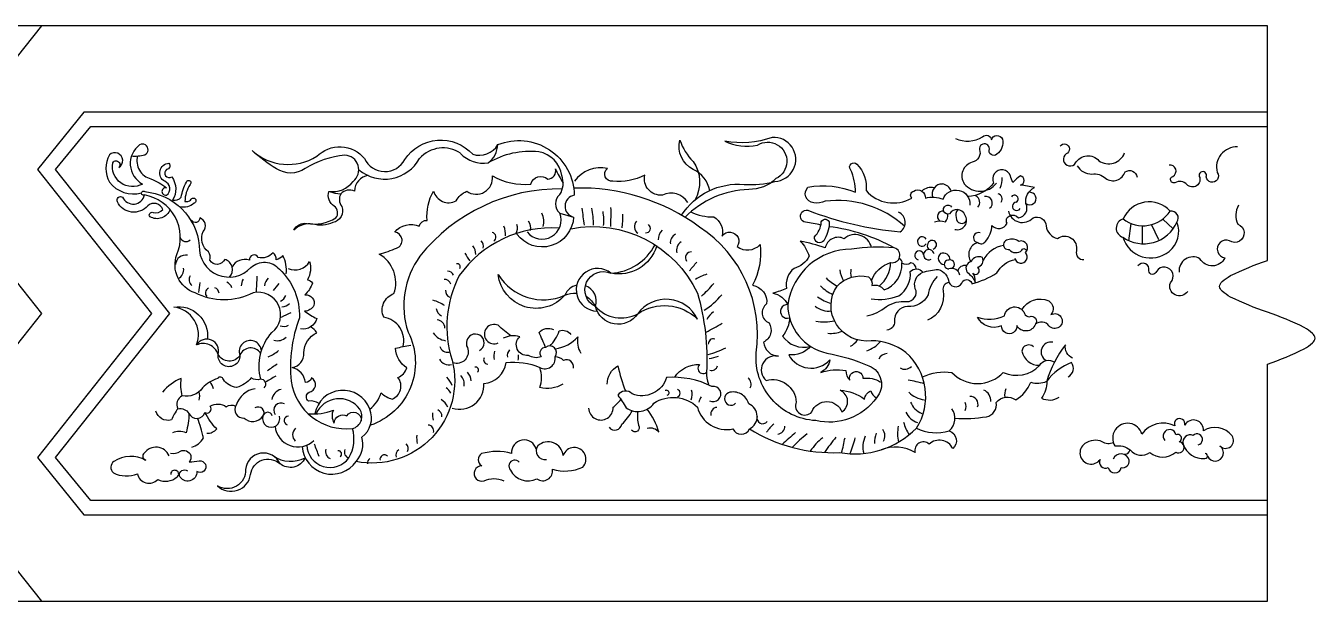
# Model space of a CAD drawing. Extents: x -66030 to 95157, y -13132 to 45879.
# Drawn here: x -55925 to -55029, y 4673 to 5073 of the extents above; entities that cross this region are included whole.
import ezdxf

# ---------------------------------------------------------------- set-up
doc = ezdxf.new("R2010")
doc.units = 0
doc.header["$LTSCALE"] = 100
doc.header["$MEASUREMENT"] = 0
doc.layers.add('3', color=11, linetype='CONTINUOUS')
doc.layers.add('4', color=121, linetype='CONTINUOUS')

# ---------------------------------------------------------------- blocks, each defined once
blk = doc.blocks.new('A$C792773B4')
at = {"layer": '3'}
for p, q in [((1605.03, 270.46), (1614.64, 267.72)), ((2000.48, 251.17), (2001.94, 263.18)), ((2009.97, 249.37), (2009.85, 261.43)), ((2021.25, 251.9), (2016.11, 262.41)), ((2031.14, 259.52), (2024.06, 266.22))]:
    blk.add_line(p, q, dxfattribs=at)
for points in [[(1245.13, 0.65), (1165.85, 100.65), (1245.13, 200.65), (1165.85, 300.65), (1245.13, 400.65)], [(2096.62, 340.65), (1274.35, 340.65), (1242.06, 300.65), (1321.35, 200.65), (1242.06, 100.65), (1274.35, 60.65), (2096.62, 60.65)], [(2096.62, 70.65), (1279.22, 70.65), (1254.76, 100.65), (1334.05, 200.65), (1254.76, 300.65), (1279.22, 330.65), (2096.62, 330.65)]]:
    blk.add_lwpolyline(points, dxfattribs=at)
for points in [[(2096.62, 0.65), (2096.62, 165.52, 0.033865), (2122.2, 176.1, 0.043189), (2128.03, 180.23, 0.176583), (2129.87, 183.52, 0.176583), (2128.03, 186.82, 0.043189), (2122.2, 190.95, 0.033865), (2096.62, 201.52, -0.033865), (2071.04, 212.1, -0.043189), (2065.2, 216.23, -0.176583), (2063.36, 219.52, -0.176583), (2065.2, 222.82, -0.043189), (2071.04, 226.95, -0.033865), (2096.62, 237.52), (2096.62, 400.65)], [(1689.69, 268.92, -0.279661), (1733.13, 290.37, 0.078961), (1754.46, 292.45, 1.011695), (1752.56, 323.04, -0.139743), (1719.64, 320.49, 0.170967), (1742.36, 317.71, -1.063706), (1755.16, 294.4, -0.202834), (1736.32, 286.9, 0.192022), (1692.06, 267.52)], [(1879.96, 322.38, 0.254172), (1898.79, 323.49, -0.651186), (1904.88, 321.28, -0.720379), (1912.64, 321.83, -0.2838), (1908.76, 311.31, -0.77704), (1903.51, 315, 1.087706), (1896.58, 314.63, -0.471056), (1891.59, 305.78, 0.508513), (1886.05, 290.84, 0.488388), (1908.37, 291.3, 0.488388)], [(1307.49, 310.15, 0.083889), (1316.74, 310.98, 1.042471), (1313.13, 317.87, 0.548744), (1315.1, 290.65, -0.637779), (1294.43, 305.41, -1.120327), (1298.69, 302.13, 1.103578), (1292.13, 310.98, 0.265548), (1292.13, 291.96, 0.300606), (1314.4, 284.44, 0.300606)], [(1472, 296.49, 0.381417), (1462.41, 285.7, 0.313458), (1452.9, 283.85, 0.306334), (1453.64, 275.01, -0.458056), (1447.39, 263.88, -0.18281), (1433.52, 262.83, 0.225278), (1420.21, 258.66, -0.306728), (1429.25, 263.28, 0.18467), (1449.43, 267.06, 0.425906), (1448.38, 275.26, -0.348502), (1444.6, 285.55, 0.276852), (1461.42, 292.48, 0.702836), (1455.64, 310.69, 0.110979), (1428.09, 301.48, -0.314383), (1408.23, 301.31, -0.056721), (1391.2, 313.92, 0.334619), (1436.19, 309.92, -0.442565), (1469.38, 308.28, 0.623435), (1497.4, 307.76, -0.488869), (1544.51, 311.38, 0.352812), (1562.02, 318.02, -0.528062), (1615.1, 282.81, 0.822781), (1614.64, 267.72, -0.70823), (1575.16, 255.85)], [(1709.32, 286.16, 0.232129), (1697.79, 300.79, -0.362355), (1688.52, 321.06, 0.112915), (1697.63, 306.28, -0.294978), (1698.82, 279.41)], [(1952.61, 316.86, -1.387668), (1956.81, 311.62, 1.196131), (1963.44, 305.33, -0.515907), (1979.58, 306.87, 0.486481), (1997.4, 312.25, 0.486481)], [(2075.98, 316.48, 0.500952), (2061.73, 298.77, -1.309352), (2054.11, 295.62, 1.434903), (2049.3, 295.96, -0.868833), (2040.78, 290.34, 0.330834), (2032.42, 291.55, -1.030123), (2031.05, 295.96, 0.826202), (2028.31, 303.86, 0.826202)], [(1311.7, 310.14, 0.423061), (1321.01, 294.26, -0.062564), (1331.84, 288.03, 1.247012), (1331.81, 282.89, 0.587723), (1330.52, 292.52, -0.751116), (1333.48, 305.08, -0.641598), (1331.84, 300.82, 0.96749), (1335.45, 295.57, -0.299752), (1336.05, 279.48, 0.268982), (1342.01, 281.47, -0.086112), (1345.62, 291.96, -1.357432), (1348.24, 290.32, 0.147017), (1344.59, 278.58, 0.268644), (1348.57, 279.5, -1.737983), (1350.91, 277.27, -0.236257), (1341.08, 274.82)], [(1844.59, 261.28, 0.219654), (1789.36, 278.69, -0.16386), (1781.46, 277.68, -0.642605), (1777.41, 288.4, -0.150912), (1810.49, 284.9, 0.110939), (1807.08, 300.67, -1), (1811.39, 304.39, -0.241564), (1817.8, 286.04, 0.355381), (1849.57, 280.84, -0.564414), (1850.92, 285.72, -0.618024), (1859.06, 280.84, -0.168527), (1871.28, 280.02, -0.883532), (1890, 275.95)], [(1496.23, 177.64, 0.438621), (1482.67, 198.09, -0.436544), (1489.81, 214.46, 0.357178), (1479.63, 241.89, 0.0374), (1491.64, 246.16, 0.800982), (1490.35, 257.18, -0.340935), (1507.44, 261.32, -0.406598), (1512.9, 265.32, -0.154052), (1517.36, 285.76, 0.487375), (1532.96, 278.96, -0.169109), (1540.36, 285.61, 0.646695), (1558.25, 296.25, 0.155048), (1584.87, 290.63, -0.542728), (1596.74, 294.13, 0.483274), (1602.02, 301.12, 0.026941), (1607.36, 291.27)], [(1693.94, 277.75, 0.384638), (1676.29, 282.95, -0.513465), (1664.08, 296.89, -0.151031), (1641.83, 292.65, -0.779159), (1638.22, 301.34, 0.295678), (1615.16, 292.67)], [(1897.06, 256.7, 1.094593), (1895.43, 249.92, 0.441471), (1900.86, 250.73, 0.178222), (1905.24, 261.89, 0.544581), (1915.78, 263.39, -0.444771), (1917.28, 268.28, -0.389654), (1923.65, 267.16, 0.527154), (1928.85, 277.04, -0.320568), (1934.79, 288.22, 0.034594), (1925.01, 289.97, 0.834421), (1925.01, 296.25, 0.062254), (1919.77, 291.71, -0.040898), (1918.16, 296.33, 1.059165), (1906.47, 291.36, -0.222468), (1888.55, 281.97)], [(1964.54, 303.35, 0.277143), (1974.75, 297.6, -0.244539), (1984.22, 294.63, 0.514343), (1997.77, 299.08, -0.555895), (2006.12, 295.37)], [(1606.81, 287.26, 0.232054), (1507.9, 240.5, 0.244604), (1499.67, 187.68, -0.456379), (1473.43, 122.92)], [(1821.57, 223.44, -0.237594), (1834.91, 236.06, 0.98119), (1837.44, 246.23, 0.060063), (1807.7, 245.31, 0.375091), (1763.41, 206.82, 0.35314), (1790.56, 173.17, -0.053974), (1819.83, 164.29, -0.518529), (1825.04, 142.08, -0.306744), (1782.84, 126.21, -0.420181), (1741.49, 173.22, 0.290335), (1702.18, 260.77, 0.166383), (1615.24, 287.82)], [(1334.23, 272.97, -0.478464), (1320.37, 267.93, -0.870347), (1322.46, 270.8, 0.296748), (1329.21, 272.94, 0.524925), (1318.71, 275.56, -0.546333), (1297.71, 278.19, -0.809045), (1301.32, 281.47, 0.72706), (1316.45, 283.05, 0.72706)], [(1397.41, 154.95, -0.258006), (1405.07, 187.53, 0.805531), (1391.95, 215, -0.23995), (1351.62, 214.99, -0.42408), (1338.99, 241.63, 0.485777), (1316.45, 283.05, -1.896937), (1316.7, 285.34, -0.362539), (1354.55, 247.61, 0.701696), (1390.44, 232.66, -0.424292), (1410.19, 231.47, -0.21855), (1424.13, 197.74, 0.112695), (1418.38, 153.61, 0.404189), (1461.01, 120.7)], [(1696.03, 271.23, 0.122282), (1712.1, 267.85, -0.319567), (1717.88, 254.46, -1.016782), (1728.2, 247.15, 0.371839), (1744.24, 248.55, -0.149138), (1738.92, 220.24, -0.407743), (1748.75, 207.31, 0.599677), (1750.44, 194.19, -0.438451), (1746.53, 180.72, 0.370137), (1756.96, 170.95, 0.787802), (1748.47, 154.14, -0.474382), (1769.33, 139.12, 0.860507), (1780.21, 132.3, -0.694042), (1800.95, 132.24, 0.620426), (1799.76, 147.28, -0.151516), (1816.66, 141.08, -0.226238), (1821.05, 146.99, 0.22409), (1825.04, 142.08)], [(1786.42, 262.15, 0.006695), (1775.74, 264.03, -1.026448), (1777.41, 272.42, 0.069582), (1841.59, 257.44, 0.589885), (1840.4, 271.08)], [(1865.31, 264.29, -0.215216), (1872.9, 264.29, 0.220355), (1874.67, 269.74, 0.220355)], [(1879.42, 259.14, 0.71189), (1886.47, 269.17, 0.614296), (1875.89, 269.99, -2.116102), (1877.25, 274.6)], [(1916.67, 271.87, 0.607655), (1933.84, 267.15, -0.539199), (1942.87, 261.51, 0.320461), (1950.77, 252.86, -0.691317), (1963.94, 244.21, 0.524666), (1969.2, 238.2)], [(2076.64, 275.91, 0.249839), (2076.01, 262.64, -1.168121), (2070.32, 251.26, 1.112031), (2067.16, 239.25, -0.603236), (2049.82, 238.65, 0.621208), (2035.36, 229.39, 0.621208)], [(1375.5, 225.95, 0.562571), (1372.25, 238.29, -0.618028), (1361.96, 237.68, 0.220041), (1360.95, 243.45, -0.345597), (1357.3, 257.71, 0.567132), (1354.87, 267.12, -0.812158), (1349.16, 265.55)], [(1604.65, 259.96, 0.261974), (1535.23, 226.97, 0.200766), (1530.23, 168.15, -0.55218), (1463.5, 97.78)], [(1612.65, 259.58, -0.344), (1700.64, 214.7, -0.084432), (1707.05, 159.81, 0.13399), (1708.43, 151.58, 0.13399)], [(1821.55, 246.63, 0.557752), (1802.55, 252.66, 0.488775), (1789.33, 246.21, 0.035831), (1772.12, 250.93, -0.118748), (1778.22, 240.5, -0.217032), (1767.78, 231.99, 0.273038), (1762.5, 218.14, -0.041577), (1753.08, 214.75, -0.240577), (1763.41, 206.82, 1.232047), (1764.67, 197.58, -0.169606), (1759.82, 185, 0.323016), (1779.2, 177.87, -0.254155), (1764.09, 171.98, 0.516737), (1792.64, 168.33, -0.228748), (1786.42, 159.75, -0.117438), (1803.85, 161.04, 0.251892), (1806.6, 154.38, -1.179947), (1815.65, 155.6, -0.187896), (1827.85, 152.95)], [(1921.16, 239.16, 1.351068), (1928.48, 242.96, 0.830623), (1923.99, 250.8, 0.232732), (1916.27, 251.91, 1.013147), (1917.36, 245.13, 0.440898), (1926.04, 244.58, -1.386919), (1928.48, 242.96)], [(1415, 228.18, 0.145678), (1412.69, 240.93, -0.165263), (1407.95, 237.98, 0.255243), (1405.83, 242.82, -0.295909), (1395.5, 239.67, 0.802136), (1389.34, 237.78, 0.348748), (1377.33, 233.08, 0.348748)], [(1672.36, 247.6, -0.382325), (1640.54, 228.63, 1.400913), (1630.95, 202.35)], [(1629.8, 205.5, -0.994092), (1640.54, 228.63, 0.262686), (1671.2, 248.36, 0.262686)], [(1416.38, 231.95, 0.380368), (1431.21, 236.83, -0.201728), (1429.71, 224.13, -0.162888), (1433.28, 221.79, -0.106692), (1427.99, 213.63, -0.535768), (1434.21, 206.16, -0.231458), (1427.75, 202.19, 0.046079), (1436.22, 197.16, -0.377481), (1424.92, 189.91)], [(1736.79, 120.48, 0.15296), (1799.47, 104.02, 0.248143), (1852.8, 120.92, 0.370271), (1845.48, 173.61, 0.162442), (1821.43, 181.76, -0.647616), (1797.64, 219.76, -0.270643), (1819.44, 226.05, -0.302861), (1821.89, 220.08, -0.33245), (1830.3, 217.1, 0.331302), (1842.78, 235.54, 0.384624), (1840.88, 238.8)], [(1818.41, 198.96, 0.121799), (1831.93, 205.44, -0.174943), (1846.04, 208.96, 0.572936), (1852.01, 217.91, -0.387567), (1857.17, 229.3, -0.072745), (1868.02, 231.2, -0.314896), (1875.35, 222.25, 0.690657), (1885.12, 223.07, -0.63467), (1891.36, 221.17, 0.07029), (1908.67, 228.84, -0.225408), (1921.46, 238.17)], [(1852.59, 231.6, 0.370783), (1849.02, 235.81, -0.302607), (1842.78, 235.54)], [(2041.32, 216.04, -0.903839), (2029.28, 222.06, 1.135803), (2019.5, 229.95, -0.873498), (2014.23, 230.33, 0.854273), (2006.71, 233.71)], [(1616.78, 220.27, 0.251627), (1608.57, 213.37, -0.654608), (1562.28, 227.68, 0.377116), (1608.57, 213.37, -0.128734), (1616.64, 214.72)], [(1821.34, 210.86, 0.138439), (1840.61, 213.03, 0.284026), (1848.48, 229.85, -0.462815), (1857.17, 229.3)], [(1867.21, 226.32, 0.159747), (1860.96, 213.57, -0.30428), (1846.63, 205.54, 0.42128), (1837.63, 195.13, -0.396754), (1832.16, 189.08)], [(1623.28, 212.61, -0.152629), (1629.8, 205.5, 0.349481), (1659.15, 200.49, -0.357012), (1700.75, 196.73, 0.571216), (1659.15, 200.49, -0.652192), (1629.8, 205.5, 0.413028), (1622.81, 219.88, 0.413028)], [(1875.35, 222.25, 0.422954), (1871.28, 216.56, -0.362205), (1860.42, 195.94)], [(1926.09, 203.31, -0.392792), (1944.73, 209.36, -0.473197), (1946.31, 199.88, -2.157573), (1944.9, 192.09, 0.434596), (1935.45, 193.17, -0.666338), (1922.61, 192.36, -1.065057), (1911.94, 192.09, -0.398436), (1895.18, 198.14, 0.187324), (1913.97, 198.98, -0.764085), (1927.88, 200.73, 0.339473), (1931.39, 198.44, -0.763661), (1935.45, 193.17)], [(1397.68, 174.6, 1.154484), (1382.77, 171.56, -1.087335), (1367.68, 172.22, 0.882139), (1352.6, 178.77, 0.495918), (1336.79, 205.14, -0.499599), (1360.17, 182.82)], [(1437.75, 138.2, 0.167389), (1430.56, 139.78, -0.560496), (1430.8, 145.94, 0.711002), (1432.62, 155.82, -0.337279), (1428.26, 152.73, 0.320465), (1419.14, 163.06, 0.39477), (1427.1, 173.28, -0.272326), (1436.23, 187.31, 0.112601), (1431.94, 191.4, 0.112601)], [(1571.38, 185.01, -0.042364), (1562.24, 192.47, 1.563663), (1562.32, 180.18, 0.531534)], [(1595.17, 177.03, 0.010554), (1590.67, 187.49, -0.33219), (1600.64, 189.48)], [(1598.09, 177.95, 0.108328), (1604.63, 188.49, -0.366176), (1612.61, 186)], [(1397.2, 172.87, 0.620397), (1382.77, 171.56, -0.575094), (1367.68, 172.22, 0.4485), (1352.6, 178.77, 0.4485)], [(1530.28, 134.8, 0.521268), (1552.27, 152.1, 0.362316), (1567.73, 166.56, -0.130627), (1591.17, 163.07, 0.632322), (1601.73, 170.63, 0.92086), (1595.15, 177.02, 0.659735), (1592.16, 170.54, -0.233194), (1583.19, 171.54, -0.72434), (1577.2, 184.5, 0.176399), (1565.73, 183.5)], [(1549.18, 174.95, 1.02159), (1543.44, 185.59, 0.405696), (1540.8, 177.02, -0.65262), (1530.64, 166.42)], [(1601.95, 176.2, 0.183948), (1617.59, 184.5, 0.176267), (1619.59, 173.04)], [(1947.68, 180.65, 0.868803), (1943.06, 167.95, 0.868803)], [(1472.98, 134.16, 0.15643), (1480.94, 145.4, 0.111425), (1488.53, 141.13, 0.505416), (1492.6, 156.14, 0.229175), (1498.75, 162.9, -0.253054), (1491, 176.47, -0.025152), (1501.51, 178.54)], [(1614.6, 162.57, 0.606578), (1607.62, 168.05, 0.187548), (1601.73, 170.63, 0.187548)], [(1934.13, 177.58, 0.617725), (1926.12, 174.5, 0.364394), (1938.44, 164.64)], [(1961.24, 169.57, -0.325814), (1956.31, 178.81, 0.095645), (1943.37, 153.56, -0.178435), (1939.67, 141.86, 0.267974), (1951.99, 142.48)], [(1607.12, 151.61, -0.205652), (1591.17, 149.11, 0.174147), (1591.17, 163.07, 0.174147)], [(1637.95, 151.44, -0.262975), (1645.41, 164.32, 0.036065), (1650.67, 146.78, 0.036065)], [(1684.86, 156.42, -0.257926), (1702.21, 165.24, 1.002355), (1707.05, 159.81, 0.278511)], [(1857.11, 156.64, -0.136235), (1877.44, 159.72, 0.433716), (1913.18, 159.72, 0.325037), (1938.44, 164.64, -0.437347), (1948.63, 166.8)], [(1958.16, 156.64, 0.462686), (1960.62, 166.49, 0.145744), (1943.37, 153.56, 0.145744)], [(1342.66, 143.33, -0.088927), (1342.09, 155.51, 0.126119), (1328.97, 146.01, 0.126119)], [(1399.63, 148.99, 0.737811), (1397.03, 154.92, -0.224219), (1390.64, 155.83, -0.142942), (1380.47, 149.27, -0.239396), (1371.29, 154.84, 0.644913), (1367.35, 155.5, 0.130648), (1356.86, 148.95, -0.298042), (1342.76, 143.37, 0.442964), (1339.77, 134.49, -0.305659), (1347.36, 131.22, 0.687673), (1358.5, 131.9, 0.884987), (1362.11, 136.16, -0.301464), (1373.26, 135.83, -0.276063), (1379.86, 136.25)], [(1708.96, 140.05, 1.405238), (1710.76, 149.96, 0.13197), (1679.15, 156.15, -0.441141), (1655.36, 144.72, 0.496313), (1645.29, 143.8, -0.03512), (1651.24, 135.12, 0.419307), (1670.45, 138.32, -0.351141), (1700.65, 135.57, 0.404518), (1725.35, 120.48, 0.640371), (1736.79, 120.48, 0.643113), (1736.33, 137.86, 0.426774), (1722.18, 145.58, 1.20505), (1727.21, 138.26)], [(1879.55, 127.8, 0.055408), (1901.47, 128.93, 0.414301), (1908.25, 138.78, -0.411039), (1921.8, 140.63, 0.162298), (1932.28, 152.94, 0.186499), (1943.37, 153.56)], [(1393.44, 148.35, 0.28681), (1380.27, 136.98, 0.633251), (1385.66, 128.01, 0.451201), (1398.82, 129.21, 0.824695), (1393.22, 135.02, 0.824695)], [(1426.04, 108.14, 0.708074), (1463.5, 97.78, 0.265693), (1467.49, 114.72, 0.346118), (1472.98, 134.16, 0.774073), (1434.91, 130.83, 0.763415)], [(1339.77, 134.49, 0.073691), (1335.18, 126.62, -0.41407), (1324.35, 132.85)], [(1429.18, 109.08, 0.704497), (1458.52, 100.27, 0.203863), (1461.01, 120.7, 0.526135), (1466, 134.16, 0.582534), (1435.71, 130.87, 0.570917)], [(1625.07, 134.79, 1.005893), (1642.03, 135.47, 0.036946), (1647.55, 140.81, 0.036946)], [(1852.8, 120.92, 0.190051), (1875.59, 119.08, 0.382829), (1877.44, 134.47, 0.382829)], [(1347.36, 131.22, -0.07334), (1345.38, 117.81, 0.181973), (1335.87, 117.81, 0.181973)], [(1349.32, 107.65, 0.188508), (1357.52, 114.2, 0.044182), (1353.25, 127.97, 0.044182)], [(1359.81, 117.48, 0.253061), (1366.7, 120.43, -0.08088), (1358.5, 131.9)], [(1405.19, 129.57, 0.806304), (1398.82, 129.21, 1.347032), (1410.19, 129.21)], [(1430.29, 130.88, 0.109072), (1447.76, 133.52, 0.272961), (1448.29, 124.52, -0.5382), (1457.16, 129.45, -0.80871), (1467.04, 126.12)], [(1639.31, 121.62, 0.663616), (1648.12, 123.65, 0.074048), (1655.43, 133.05, 0.074048)], [(1659.26, 132.5, 0.096936), (1659.65, 122.98, -0.999819), (1654.9, 119.59)], [(1665.76, 120.94, -0.302634), (1673.89, 118.23, 0.084905), (1665.8, 134.16, 0.084905)], [(2055.07, 101.49, 1.313692), (2063.67, 108.56, 0.921177), (2072.11, 115.63, 0.389029), (2052.27, 119.1, 0.799393), (2039.21, 123.1, 1.364567), (2032.26, 122.68, 0.365676), (2009.49, 116.78, 1.155164), (1990.72, 108.56, -0.216513), (2001.26, 105.82, 0.397277), (2014.97, 104.13, 0.369828), (2032.93, 104.26, 1.206605), (2035.42, 111.51, 1.000154), (2033.1, 116.36, 1.342164), (2025.51, 112.35, 1.342164)], [(1875.59, 119.08, -0.58304), (1878.06, 106.76, 0.505137), (1861.6, 109.83, 0.757014), (1851.92, 103.99, 0.238778), (1828.23, 105.86)], [(2048.49, 109.4, 1.331569), (2045.12, 115.93, 0.650152), (2038.21, 109.86, 0.35808), (2053.13, 99.92, 1.091308), (2053.34, 103.29)], [(1333.58, 101.75, 0.579877), (1316.29, 103.57, 0.656758), (1317.51, 98.8, 0.261381), (1295.21, 97.82, 0.489347), (1294.88, 89.95, 0.226628), (1311.6, 89.29, 0.625619), (1325.71, 85.36, 0.305798), (1339.15, 87, 0.738908), (1337.84, 91.59, 0.531608), (1334.81, 88.75)], [(1588.7, 106.27, 0.913573), (1571.49, 103.32, 0.14427), (1550.72, 103.23, 0.566687), (1550.8, 94.78, 1.175618), (1552.5, 84.34, -0.235939), (1566.06, 84.34)], [(1576.91, 97.22, 1.033109), (1570.81, 91.8, 0.414051), (1589.12, 85.7, 0.67236), (1599.97, 92.47, 0.187718), (1620.99, 93.83, 1.251281), (1607.43, 101.96, 0.608336), (1589.8, 108.74, 0.697498), (1595.9, 99.25)], [(1989.68, 110.78, -0.263384), (1981.97, 111.5, 0.261141), (1969.83, 110.17, 1.194076), (1980.56, 99.25, 0.77256), (1986.08, 93.6, 0.830191), (1995.15, 93.6, 0.531524), (2000.63, 98.66, 0.706627), (1989.43, 99.41)], [(1334.52, 103.65, 0.243545), (1341.41, 104.97, -0.45363), (1348.63, 102.02, -0.205364), (1347.64, 97.43, 0.004641), (1354.55, 98.16, -1.463551), (1352.89, 90.87, -0.833055), (1340.75, 87.92, -0.667827), (1346.33, 91.2)], [(1406.1, 101.6, 0.27048), (1428.1, 100.27, -0.498175), (1410.64, 96.28, 0.768606), (1386.71, 92.3, -0.606028), (1367.26, 80.83, 0.612234), (1390.17, 88.76, -0.59682), (1410.43, 96.34)]]:
    blk.add_lwpolyline(points, format="xyb", dxfattribs=at)
for points in [[(1996.32, 253.65, 0.537206), (2028.33, 243.78, 0.328851), (2033.82, 264.23, 0.664642), (2029.13, 271.81, 0.546009), (1996.47, 266.36, 0.753267)], [(1788.38, 251.15, -0.753095), (1781.9, 253.93, 0.190716), (1786.68, 264.26, -0.866735), (1792.24, 263.33, -0.1294)], [(1893.53, 222.52, 0.219747), (1891.9, 228.76, 1.184136), (1895.16, 232.83, 0.498105), (1898.69, 239.61, 0.421072), (1890.82, 236.63, 0.532032), (1888.1, 229.3, -0.126609)]]:
    blk.add_lwpolyline(points, format="xyb", close=True, dxfattribs=at)
for centre, radius, start, end in [((1523.89, 294.24), 21.51, 55.57487, 138.96712), ((1544.27, 319.24), 17.79, 308.62277, 356.05902), ((1483.35, 321.92), 27.85, 229.87216, 330.86227), ((1551.85, 326.52), 21.47, 222.62276, 279.45605), ((1584.37, 256.55), 56.75, 83.9075, 120.71685), ((1587.07, 293.74), 19.54, 8.211, 80.20704), ((1592.46, 291.27), 14.9, 327.51151, 20.66974), ((1863.21, 277.88), 10.37, 79.09198, 130.28364), ((1870.6, 283.71), 6.96, 87.9419, 198.47556), ((1869.64, 282.9), 7.86, 22.00054, 81.14094), ((1893.73, 294.97), 18.71, 337.69935, 0.72045), ((1454.2, 311.38), 27.56, 249.60358, 267.29201), ((1610.51, 276.86), 8.43, 130.57759, 229.42241), ((1891.66, 277.94), 5.14, 318.84627, 60.72926), ((1901.04, 277.52), 4.51, 304.05823, 102.82241), ((1908.72, 280.25), 3.67, 324.6366, 77.09347), ((1920.9, 280.31), 2.59, 299.48106, 144.52508), ((1922.38, 275.15), 2.91, 94.01729, 326.52354), ((1931.54, 280.53), 4.4, 232.36794, 99.1834), ((1592.66, 265.65), 13.28, 218.56346, 21.25508), ((1581.64, 264.41), 12.34, 344.90112, 28.52594), ((1322.94, 224.99), 301.52, 7.05022, 9.32224), ((1567.03, 261.94), 61.47, 0.182, 11.14907), ((1594.22, 265.14), 41.39, 355.30493, 8.89538), ((1439.34, 270.17), 201.31, 357.4263, 1.17112), ((1603.26, 267.2), 45.65, 351.31987, 3.15765), ((1870.96, 268.2), 3.6, 76.7818, 239.03176), ((1885.92, 269.18), 5.75, 140.6273, 199.37853), ((2010.27, 284.25), 22.6, 232.34615, 326.58585), ((1549.83, 255.22), 17.5, 357.91972, 20.27077), ((1568.63, 259.82), 7, 327.81162, 22.65576), ((1578.1, 260.58), 6.75, 340.61032, 38.32466), ((1662.4, 261.11), 5.59, 137.5316, 236.7263), ((1664.91, 259.89), 3.11, 264.55346, 54.31348), ((1776.24, 135.1), 126.87, 61.15594, 82.85819), ((1884.29, 267.04), 3.79, 176.448, 334.01392), ((2010.75, 274.26), 25.16, 235.00134, 336.492), ((1345.27, 254.94), 4.27, 200.30091, 312.73289), ((1547.01, 247.51), 4.96, 342.7317, 46.77115), ((1557.26, 253.62), 3.44, 305.9599, 78.5829), ((1681.5, 252.4), 8.11, 130.58004, 183.72973), ((1688.28, 249.94), 6.48, 116.56894, 187.88769), ((1856.78, 250.69), 3.28, 30.51251, 331.45089), ((1864.22, 247.75), 3.89, 114.76299, 223.87433), ((1863.75, 248.45), 3.06, 281.93603, 112.33724), ((1571.79, 260.01), 37.02, 208.08695, 217.98992), ((1538.29, 242.04), 8.38, 358.023, 41.9638), ((1692.96, 244.73), 6.82, 122.89274, 197.12053), ((1696.21, 239.52), 3.93, 83.737, 218.12672), ((1854.7, 241.05), 3.06, 7.42528, 257.32342), ((1861.22, 241.44), 3.49, 134.06834, 303.28242), ((1861.42, 241.37), 3.68, 10.61399, 135.54877), ((1872.19, 238.95), 4.22, 127.02917, 268.62721), ((1871.46, 237.85), 4.82, 0.12039, 112.0793), ((1897.67, 241.69), 8.52, 105.25198, 216.46092), ((1916.51, 228.76), 19.46, 99.26327, 153.14014), ((1345.05, 234.33), 6.94, 79.26596, 176.15864), ((1533.9, 233.2), 1.99, 317.73361, 109.67613), ((1624.89, 294.78), 95.27, 317.45133, 322.19889), ((1813.06, 236.61), 21.86, 309.77132, 358.55701), ((1875.09, 234.73), 2.99, 84.98905, 275.01095), ((1876.28, 234.88), 2.98, 288.85513, 108.33989), ((1886.51, 229.01), 5.04, 79.50056, 167.30702), ((1336.9, 231.08), 6.86, 296.41363, 9.67831), ((1353.07, 224.24), 5.62, 151.77992, 227.96249), ((1394.3, 219.66), 10.54, 152.51852, 179.39395), ((1263.29, 227.5), 131.47, 354.60183, 359.6046), ((1407.61, 219.31), 7.74, 131.45951, 174.95861), ((1525, 219.99), 4.38, 15.2127, 94.38215), ((1527.48, 226.22), 3.77, 16.53477, 96.11451), ((1718.46, 192.22), 37.46, 107.48733, 120.92983), ((1815.21, 251.12), 35.95, 225.5702, 240.75186), ((1818.62, 233.31), 19.24, 187.04618, 211.01738), ((1823.9, 228.84), 16.81, 170.82557, 190.55178), ((1877.25, 226.25), 5.81, 11.45981, 109.07794), ((1770.76, 164.4), 419.8, 172.09451, 173.03444), ((1362.9, 214.8), 4.02, 119.85177, 217.51622), ((1363.79, 214.31), 4.55, 5.23374, 69.93424), ((1371.13, 216.52), 6.45, 18.68191, 66.76866), ((1525.66, 124.06), 151.34, 139.89595, 142.29323), ((1530.31, 216.33), 4.6, 173.55682, 249.33072), ((1649.48, 274.91), 82.31, 310.95685, 319.44206), ((1803.41, 234.98), 22.81, 221.21176, 247.49636), ((1407.55, 216.03), 7.64, 297.44172, 338.54227), ((1412.02, 212.73), 7.39, 270.03603, 316.03674), ((1509.35, 183.12), 27.79, 55.80981, 74.18087), ((1673.35, 251.64), 58.36, 303.3431, 319.38579), ((1801.46, 236.7), 30.01, 234.80213, 254.60481), ((1447.46, 127.08), 79.55, 111.55748, 116.96585), ((1525.49, 205.03), 6.46, 187.1018, 245.69739), ((1719.18, 190.84), 13.22, 123.75663, 154.38304), ((1792.14, 217.81), 15.49, 231.29264, 275.91117), ((1413.31, 198.21), 6.55, 247.4645, 298.55767), ((1519.45, 190.41), 5.79, 1.50207, 85.7355), ((1504.85, 565.95), 428.73, 298.0807, 299.77581), ((1788.92, 235.14), 40.27, 261.57916, 279.96638), ((1793.56, 206.82), 19.99, 263.71725, 292.19877), ((1408.79, 190.83), 9.1, 254.42088, 312.70544), ((1527.7, 194.54), 12.95, 215.02644, 260.99146), ((1711.71, 179.55), 3.52, 72.56019, 182.54618), ((1800.73, 189.62), 13.29, 297.76739, 326.77654), ((1812.02, 193.85), 20.14, 288.12271, 320.47431), ((1393.16, 193.35), 24.69, 292.19083, 311.7913), ((1527.14, 179.47), 5.75, 197.55464, 280.69254), ((1569.76, 170.89), 10.62, 160.13501, 191.97019), ((1574.03, 171.31), 5.53, 133.84834, 190.64376), ((1551.09, 171.49), 25.33, 352.73047, 0.90629), ((1679.29, 265.7), 98.01, 287.16179, 294.75427), ((1685.66, 265.23), 98.74, 283.60766, 287.42412), ((1833.42, 165.29), 7.68, 96.5707, 151.62858), ((946.82, 822.79), 803.17, 304.51271, 305.10636), ((1527.98, 172.6), 7.56, 209.33004, 284.64243), ((1546.65, 161.4), 2.01, 310.39451, 110.56439), ((1554.91, 168.31), 2.83, 146.12924, 271.11848), ((1710.47, 165.11), 4.12, 252.59906, 349.30032), ((1844.72, 168.31), 6.37, 239.05954, 315.92389), ((1355.57, 146.43), 9.03, 11.85302, 46.4264), ((1758.4, -461.55), 711.1, 119.53812, 120.21772), ((1504.85, 138.54), 28.16, 25.35922, 39.61206), ((1530.11, 151.59), 8.56, 349.70749, 43.42406), ((1533.09, 152.9), 10.5, 5.26805, 41.61263), ((1732.59, 151.66), 5.38, 331.19639, 53.0063), ((1828.81, 51.58), 104.4, 73.56686, 79.9533), ((1342.69, 143.24), 12.21, 346.65719, 14.42993), ((1413.79, 139.16), 9.08, 105.30745, 169.63977), ((1521.52, 141.89), 8.4, 23.5142, 57.71999), ((1679.22, 145.53), 1.74, 287.63063, 120.31802), ((1686.04, 145.27), 2.57, 286.86124, 73.13876), ((1686.31, 144.58), 10.7, 338.76709, 15.20399), ((1861.1, 159.94), 19.55, 225.76335, 261.88353), ((1896.36, 139.95), 8.13, 355.96409, 66.32611), ((1923.73, 144.09), 9.66, 154.23012, 189.90762), ((1411.35, 133.37), 5.07, 61.40831, 215.86447), ((1513.3, 128.21), 15.82, 27.45972, 53.42403), ((1710.74, 137.11), 9.35, 142.40578, 168.68229), ((1714.63, 130.73), 4.71, 94.75032, 191.47927), ((1861.57, 143.95), 13.74, 200.56646, 248.37645), ((1880.84, 136.01), 6.47, 334.64022, 25.35978), ((1890.11, 137.55), 5.52, 340.45395, 91.69596), ((1416.55, 126.16), 3.05, 91.92956, 250.9995), ((1541.49, 130.98), 24.93, 178.38884, 190.41334), ((1518.23, 129.26), 4.91, 355.75801, 64.7827), ((1745.95, 127.97), 3.95, 163.79643, 322.73356), ((1858.38, 138.5), 14.48, 206.26821, 250.6436), ((1423.06, 123.75), 15.89, 185.50364, 314.46303), ((1425.39, 116.31), 6.02, 130.32562, 225.85387), ((1513.57, 119.19), 3.85, 342.45278, 89.08539), ((1770.9, 103.75), 26.45, 130.66745, 146.92904), ((1755.8, 122.35), 5.61, 276.98228, 0.61422), ((2025.31, -180.62), 393.59, 130.69046, 132.47722), ((1824.57, 54.27), 78.74, 127.20013, 137.43309), ((1839.2, 111.26), 15.56, 156.73945, 183.23367), ((1823.35, 115.64), 7.55, 329.64504, 36.08289), ((1864.07, 117.37), 24.39, 168.19026, 194.41554), ((1871.75, 132.18), 28.72, 194.38007, 213.41303), ((924.08, -88.75), 547.78, 20.30122, 21.2645), ((1495.42, 106.81), 4.37, 329.75619, 47.10695), ((1530.49, 114.82), 24.9, 177.23382, 190.66098), ((1812.08, 83.11), 39.59, 127.98979, 146.43888), ((1964.13, -16.59), 212.69, 141.87601, 145.44754), ((1638.95, 145.57), 167.21, 345.53094, 349.2252), ((1754.84, 125.97), 56.61, 336.24399, 348.11136), ((1833.55, 107.81), 17.94, 155.19059, 194.34724), ((1447.31, 104.56), 5.05, 159.15435, 249.75769), ((1451.2, 102.93), 2.26, 301.76526, 97.56259), ((1459.64, 104.42), 4.3, 157.67847, 254.89925), ((1474.51, 97.04), 3.08, 116.20684, 195.84464), ((1483.16, 99.27), 3.07, 44.00713, 192.56772), ((1495.1, 102.29), 4, 118.51616, 201.86581), ((1997.47, 106.6), 3.87, 261.23341, 348.30682)]:
    blk.add_arc(centre, radius, start, end, dxfattribs=at)
at = {"layer": '4'}
blk.add_lwpolyline([(2096.62, 400.65), (0, 400.65), (0, 0.65), (2096.62, 0.65)], dxfattribs=at)

msp = doc.modelspace()

# ---------------------------------------------------------------- block references
at = {"layer": '4'}
msp.add_blockref('A$C792773B4', (-57159.04, 4672.56), dxfattribs=at)

doc.saveas('drawing.dxf')
